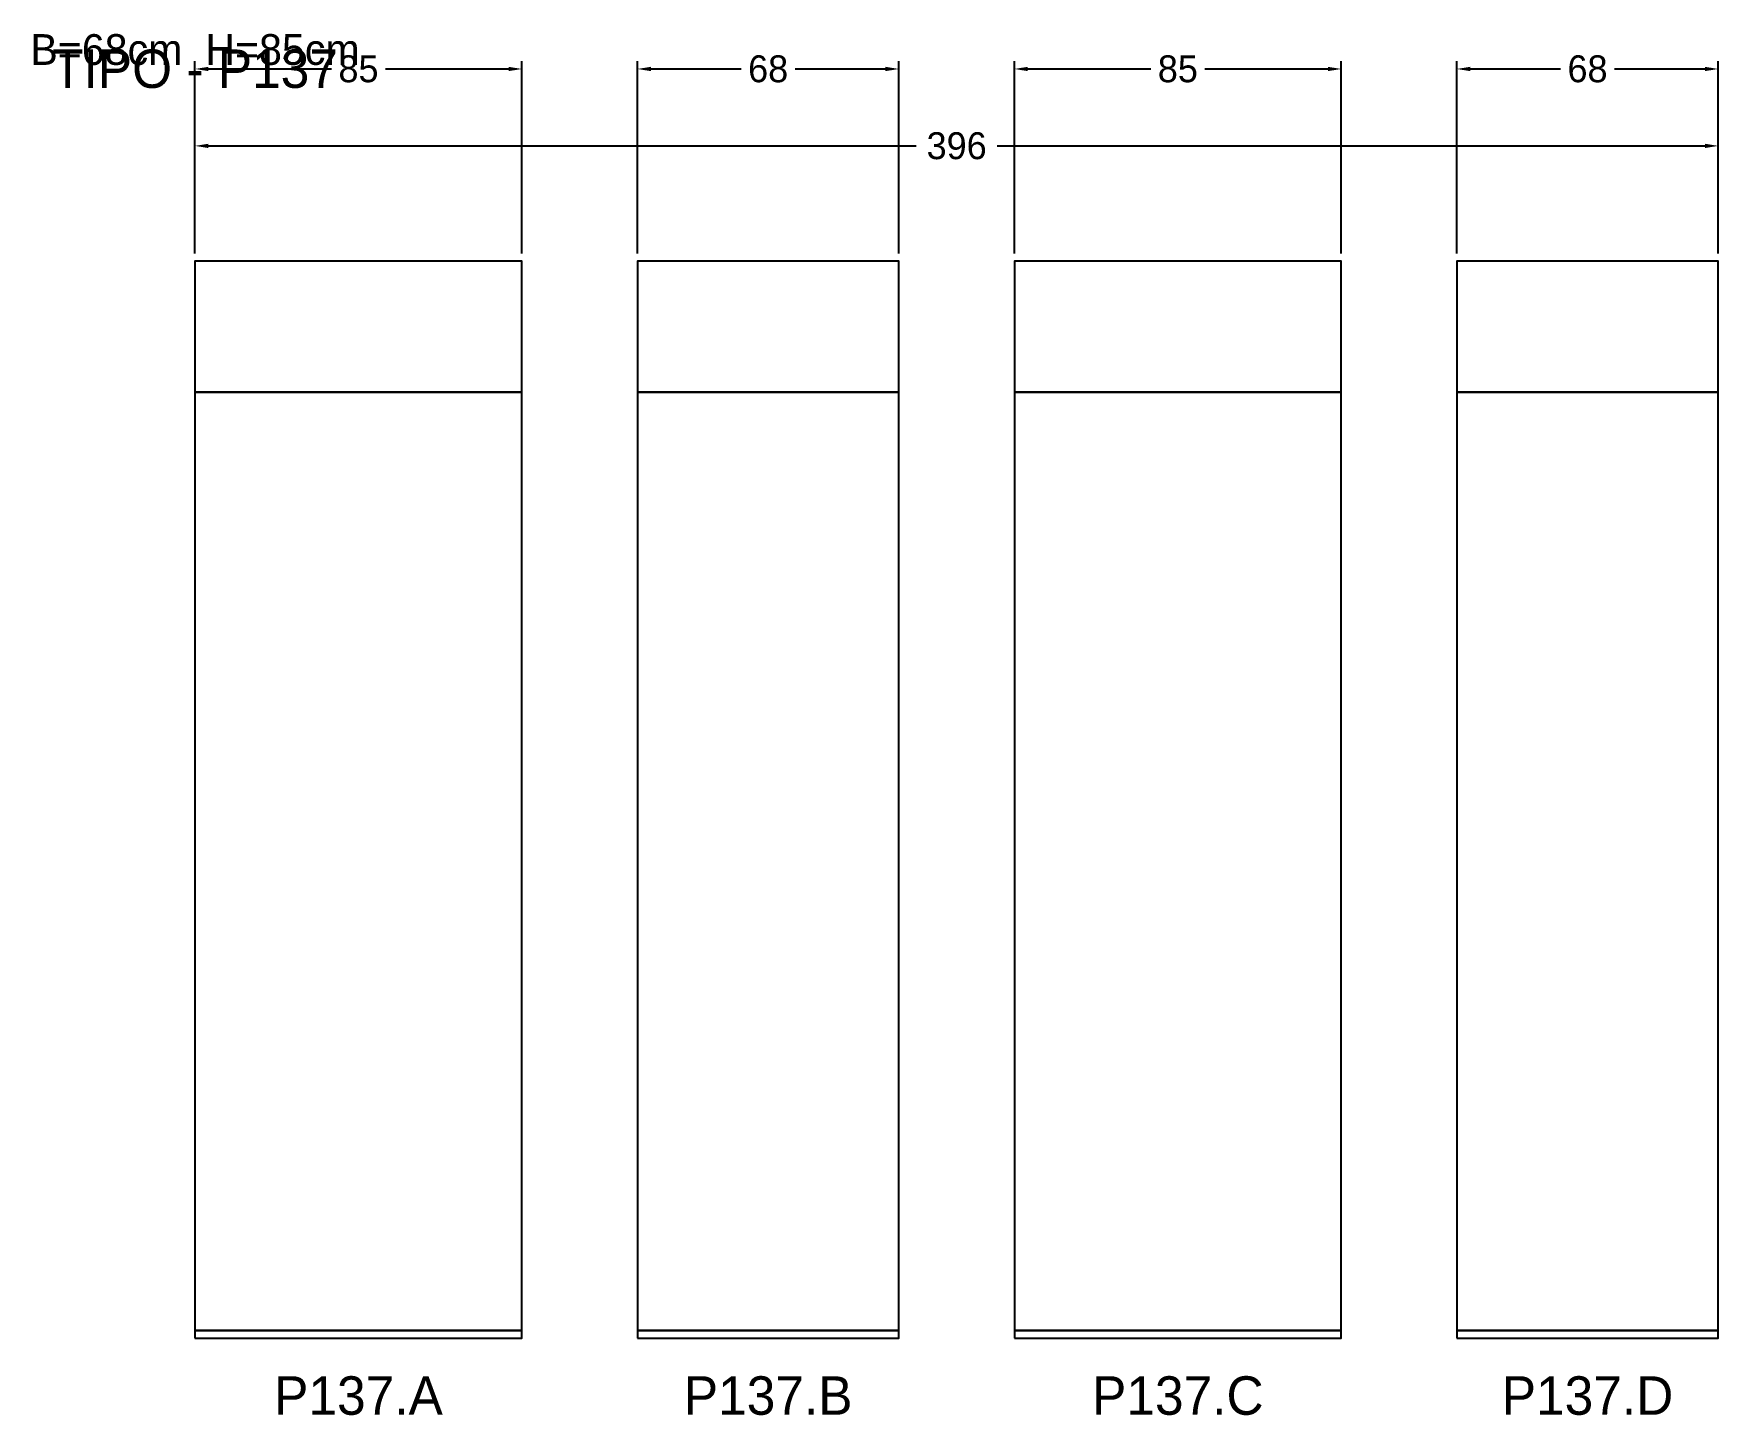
# Model space of a CAD drawing. Header units: metres. Extents: x -42 to 396, y -20 to 339.
import ezdxf

# ---------------------------------------------------------------- set-up
doc = ezdxf.new("R2010")
doc.units = ezdxf.units.M
for name, color, linetype in [('COTA', 3, 'Continuous'), ('Cota Secao (2x)', 3, 'Continuous'), ('NOMENCLATURA', 1, 'Continuous'), ('Paineis', 7, 'Continuous'), ('Texto Secao', 2, 'Continuous')]:
    doc.layers.add(name, color=color, linetype=linetype)
doc.dimstyles.new('COTA', dxfattribs={"dimtxt": 7, "dimasz": 3.5, "dimexe": 2, "dimexo": 2, "dimgap": 1.5, "dimtad": 1, "dimdec": 1, "dimcen": 2.5, "dimclrd": 3, "dimclre": 3, "dimclrt": 3, "dimazin": 3, "dimtfac": 1, "dimtmove": 0, "dimatfit": 3})

# ---------------------------------------------------------------- blocks, each defined once
blk = doc.blocks.new('_CLOSEDFILLED')
at = {"color": 0, "linetype": 'BYBLOCK'}
blk.add_solid([(-1, 0.16), (0, 0), (-1, -0.16)], dxfattribs=at)
blk = doc.blocks.new('*D1')
at = {"color": 3}
for p, q in [((0, 282), (0, 312)), ((396, 282), (396, 312)), ((3.5, 310), (187.5, 310)), ((208.5, 310), (392.5, 310))]:
    blk.add_line(p, q, dxfattribs=at)
at = {"layer": 'Defpoints'}
for p in [(0, 310), (0, 280), (396, 280)]:
    blk.add_point(p, dxfattribs=at)
at = {"layer": 'COTA', "color": 3, "xscale": 3.5, "yscale": 3.5, "rotation": 180}
blk.add_blockref('_CLOSEDFILLED', (0, 310), dxfattribs=at)
at = {"layer": 'COTA', "color": 3, "xscale": 3.5, "yscale": 3.5}
blk.add_blockref('_CLOSEDFILLED', (396, 310), dxfattribs=at)
at = {"layer": 'COTA', "color": 3, "insert": (198, 310), "char_height": 7, "attachment_point": 5}
blk.add_mtext('396', dxfattribs=at)
blk = doc.blocks.new('*D2')
at = {"color": 3}
for p, q in [((0, 282), (0, 332)), ((3.5, 330), (35.5, 330)), ((49.5, 330), (81.5, 330)), ((85, 282), (85, 332))]:
    blk.add_line(p, q, dxfattribs=at)
at = {"layer": 'Defpoints'}
for p in [(0, 330), (0, 280), (85, 280)]:
    blk.add_point(p, dxfattribs=at)
at = {"layer": 'COTA', "color": 3, "xscale": 3.5, "yscale": 3.5, "rotation": 180}
blk.add_blockref('_CLOSEDFILLED', (0, 330), dxfattribs=at)
at = {"layer": 'COTA', "color": 3, "xscale": 3.5, "yscale": 3.5}
blk.add_blockref('_CLOSEDFILLED', (85, 330), dxfattribs=at)
at = {"layer": 'COTA', "color": 3, "insert": (42.5, 330), "char_height": 7, "attachment_point": 5}
blk.add_mtext('85', dxfattribs=at)
blk = doc.blocks.new('*D3')
at = {"color": 3}
for p, q in [((115, 282), (115, 332)), ((118.5, 330), (142, 330)), ((156, 330), (179.5, 330)), ((183, 282), (183, 332))]:
    blk.add_line(p, q, dxfattribs=at)
at = {"layer": 'Defpoints'}
for p in [(115, 330), (115, 280), (183, 280)]:
    blk.add_point(p, dxfattribs=at)
at = {"layer": 'COTA', "color": 3, "xscale": 3.5, "yscale": 3.5, "rotation": 180}
blk.add_blockref('_CLOSEDFILLED', (115, 330), dxfattribs=at)
at = {"layer": 'COTA', "color": 3, "xscale": 3.5, "yscale": 3.5}
blk.add_blockref('_CLOSEDFILLED', (183, 330), dxfattribs=at)
at = {"layer": 'COTA', "color": 3, "insert": (149, 330), "char_height": 7, "attachment_point": 5}
blk.add_mtext('68', dxfattribs=at)
blk = doc.blocks.new('*D4')
at = {"color": 3}
for p, q in [((213, 282), (213, 332)), ((216.5, 330), (248.5, 330)), ((262.5, 330), (294.5, 330)), ((298, 282), (298, 332))]:
    blk.add_line(p, q, dxfattribs=at)
at = {"layer": 'Defpoints'}
for p in [(213, 330), (213, 280), (298, 280)]:
    blk.add_point(p, dxfattribs=at)
at = {"layer": 'COTA', "color": 3, "xscale": 3.5, "yscale": 3.5, "rotation": 180}
blk.add_blockref('_CLOSEDFILLED', (213, 330), dxfattribs=at)
at = {"layer": 'COTA', "color": 3, "xscale": 3.5, "yscale": 3.5}
blk.add_blockref('_CLOSEDFILLED', (298, 330), dxfattribs=at)
at = {"layer": 'COTA', "color": 3, "insert": (255.5, 330), "char_height": 7, "attachment_point": 5}
blk.add_mtext('85', dxfattribs=at)
blk = doc.blocks.new('*D5')
at = {"color": 3}
for p, q in [((328, 282), (328, 332)), ((331.5, 330), (355, 330)), ((369, 330), (392.5, 330)), ((396, 282), (396, 332))]:
    blk.add_line(p, q, dxfattribs=at)
at = {"layer": 'Defpoints'}
for p in [(328, 330), (328, 280), (396, 280)]:
    blk.add_point(p, dxfattribs=at)
at = {"layer": 'COTA', "color": 3, "xscale": 3.5, "yscale": 3.5, "rotation": 180}
blk.add_blockref('_CLOSEDFILLED', (328, 330), dxfattribs=at)
at = {"layer": 'COTA', "color": 3, "xscale": 3.5, "yscale": 3.5}
blk.add_blockref('_CLOSEDFILLED', (396, 330), dxfattribs=at)
at = {"layer": 'COTA', "color": 3, "insert": (362, 330), "char_height": 7, "attachment_point": 5}
blk.add_mtext('68', dxfattribs=at)

msp = doc.modelspace()

# ---------------------------------------------------------------- linework, layer by layer
at = {"layer": 'Paineis'}
for points in [[(0, 246), (85, 246), (85, 280), (0, 280)], [(115, 246), (183, 246), (183, 280), (115, 280)], [(213, 246), (298, 246), (298, 280), (213, 280)], [(328, 246), (396, 246), (396, 280), (328, 280)], [(0, 2), (85, 2), (85, 246), (0, 246)], [(115, 2), (183, 2), (183, 246), (115, 246)], [(213, 2), (298, 2), (298, 246), (213, 246)], [(328, 2), (396, 2), (396, 246), (328, 246)], [(0, 0), (85, 0), (85, 2), (0, 2)], [(115, 0), (183, 0), (183, 2), (115, 2)], [(213, 0), (298, 0), (298, 2), (213, 2)], [(328, 0), (396, 0), (396, 2), (328, 2)]]:
    msp.add_lwpolyline(points, close=True, dxfattribs=at)

# ---------------------------------------------------------------- texts
at = {"layer": 'Cota Secao (2x)', "insert": (0, 335), "char_height": 8, "width": 416, "attachment_point": 5}
msp.add_mtext('B=68cm  H=85cm', dxfattribs=at)
at = {"layer": 'NOMENCLATURA', "insert": (0, 330), "char_height": 10, "width": 300, "attachment_point": 5}
msp.add_mtext('TIPO - P137', dxfattribs=at)
at = {"layer": 'Texto Secao', "char_height": 10, "attachment_point": 5}
for s, insert, width in [('P137.A', (42.5, -15), 105), ('P137.B', (149, -15), 88), ('P137.C', (255.5, -15), 105), ('P137.D', (362, -15), 88)]:
    msp.add_mtext(s, dxfattribs=dict(at, insert=insert, width=width))

# ---------------------------------------------------------------- dimensions: what is measured, and where the dimension line sits
at = {"layer": 'COTA'}
for base, p1, p2, picture, middle in [((0, 330), (0, 280), (85, 280), '*D2', (42.5, 330)), ((115, 330), (115, 280), (183, 280), '*D3', (149, 330)), ((213, 330), (213, 280), (298, 280), '*D4', (255.5, 330)), ((328, 330), (328, 280), (396, 280), '*D5', (362, 330)), ((0, 310), (0, 280), (396, 280), '*D1', (198, 310))]:
    dim = msp.add_linear_dim(base=base, p1=p1, p2=p2, dimstyle='COTA', dxfattribs=at)
    dim.commit()
    dim.dimension.update_dxf_attribs({"geometry": picture, "text_midpoint": middle})

doc.saveas('drawing.dxf')
